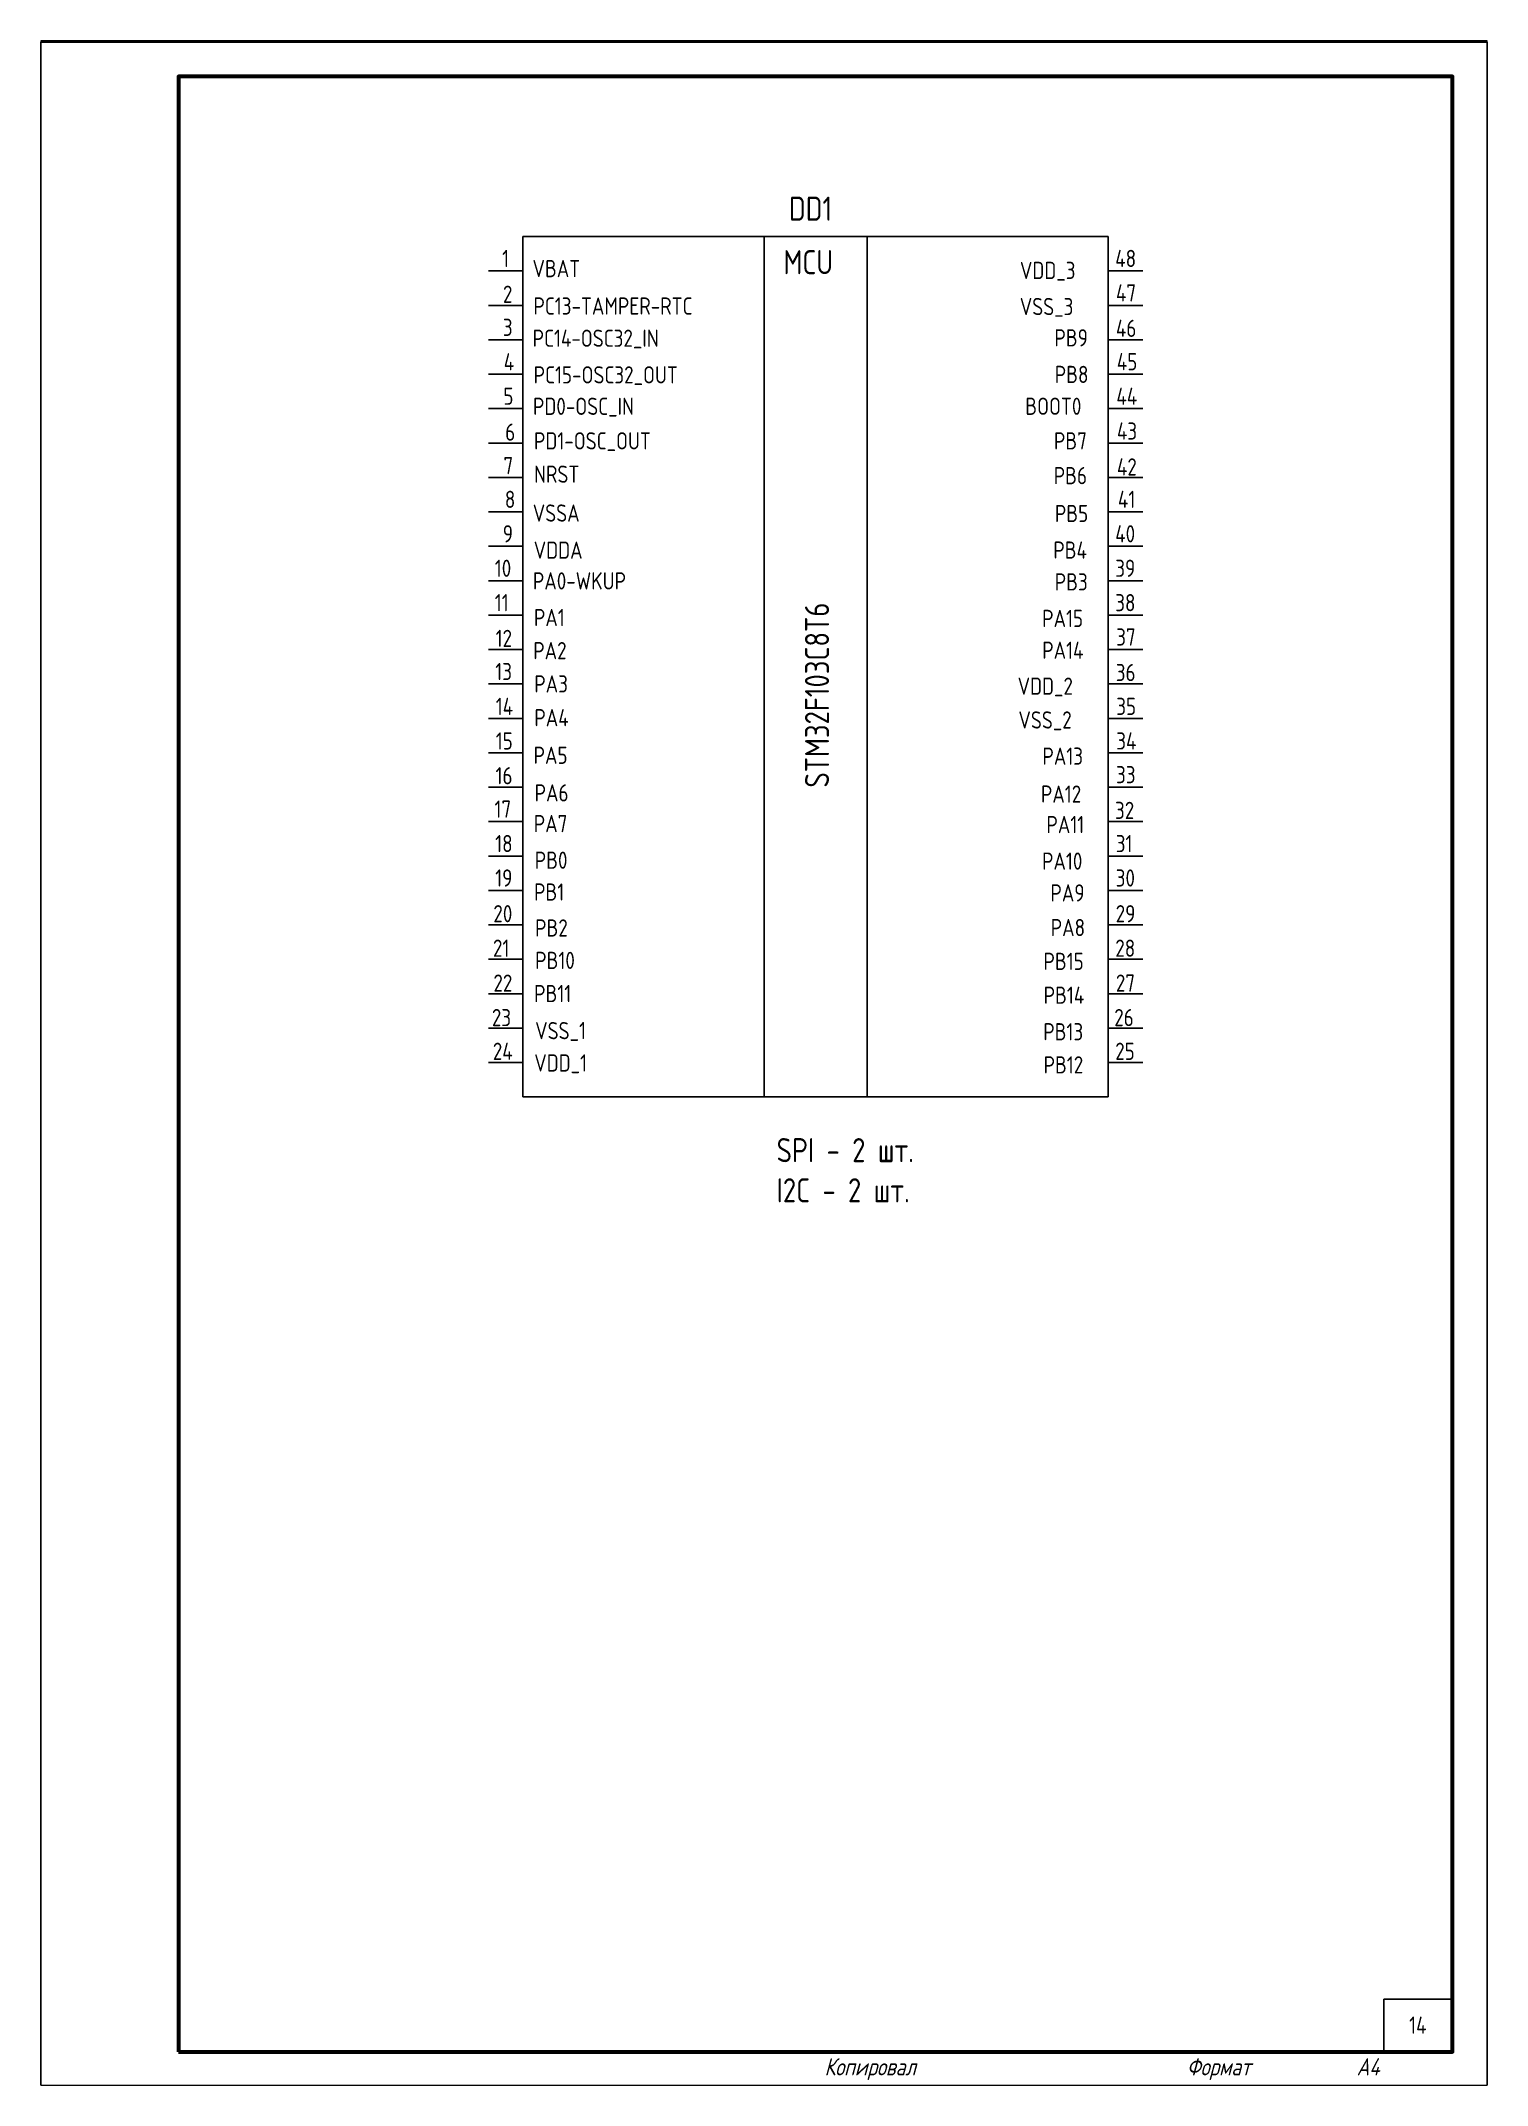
# Paper-space layout '14' of a CAD drawing. Header units: millimetres. Extents: x 0 to 210, y 0 to 297.
# The model-space entities are those that its viewports show. They can reach past a viewport. Long polylines and large blocks are cut down to what shows.
import ezdxf

# ---------------------------------------------------------------- set-up
doc = ezdxf.new("R2010")
doc.units = ezdxf.units.MM
doc.header["$LTSCALE"] = 0.2
doc.styles.add('ГОСТ 2.304', font='CS_Gost2304.shx')

msp = doc.modelspace()

# ---------------------------------------------------------------- linework, layer by layer
at = {"linetype": 'Continuous', "lineweight": 60}
msp.add_line((2750, 292.02), (2750, 172.02), dxfattribs=at)
for p, q in [((2800, 268.77), (2800, 143.77)), ((2800, 268.77), (2835, 268.77)), ((2850, 268.77), (2835, 268.77)), ((2835, 268.77), (2835, 143.77)), ((2850, 268.77), (2850, 143.77)), ((2850, 268.77), (2885, 268.77)), ((2885, 268.77), (2885, 143.77)), ((2800, 263.77), (2795, 263.77)), ((2885, 263.77), (2890, 263.77)), ((2800, 258.77), (2795, 258.77)), ((2885, 258.77), (2890, 258.77)), ((2800, 253.77), (2795, 253.77)), ((2885, 253.77), (2890, 253.77)), ((2800, 248.77), (2795, 248.77)), ((2885, 248.77), (2890, 248.77)), ((2800, 243.77), (2795, 243.77)), ((2885, 243.77), (2890, 243.77)), ((2800, 238.77), (2795, 238.77)), ((2885, 238.77), (2890, 238.77)), ((2800, 233.77), (2795, 233.77)), ((2885, 233.77), (2890, 233.77)), ((2800, 228.77), (2795, 228.77)), ((2885, 228.77), (2890, 228.77)), ((2800, 223.77), (2795, 223.77)), ((2885, 223.77), (2890, 223.77)), ((2800, 218.77), (2795, 218.77)), ((2885, 218.77), (2890, 218.77)), ((2800, 213.77), (2795, 213.77)), ((2885, 213.77), (2890, 213.77)), ((2800, 208.77), (2795, 208.77)), ((2885, 208.77), (2890, 208.77)), ((2800, 203.77), (2795, 203.77)), ((2885, 203.77), (2890, 203.77)), ((2800, 198.77), (2795, 198.77)), ((2885, 198.77), (2890, 198.77)), ((2800, 193.77), (2795, 193.77)), ((2885, 193.77), (2890, 193.77)), ((2800, 188.77), (2795, 188.77)), ((2800, 183.77), (2800, 188.77)), ((2885, 188.77), (2890, 188.77)), ((2800, 183.77), (2795, 183.77)), ((2885, 183.77), (2890, 183.77)), ((2800, 178.77), (2795, 178.77)), ((2885, 178.77), (2890, 178.77)), ((2800, 173.77), (2795, 173.77)), ((2885, 173.77), (2890, 173.77)), ((2800, 168.77), (2795, 168.77)), ((2885, 168.77), (2890, 168.77)), ((2800, 163.77), (2795, 163.77)), ((2885, 163.77), (2890, 163.77)), ((2800, 158.77), (2795, 158.77)), ((2885, 158.77), (2890, 158.77)), ((2800, 153.77), (2795, 153.77)), ((2885, 153.77), (2890, 153.77)), ((2800, 148.77), (2795, 148.77)), ((2800, 143.77), (2800, 148.77)), ((2885, 148.77), (2890, 148.77)), ((2885, 143.77), (2800, 143.77))]:
    msp.add_line(p, q)
at = {"linetype": 'Continuous', "lineweight": 25}
for points in [[(2520, 0.02), (2730, 0.02), (2730, 297.02), (2520, 297.02), (2520, 0.02)], [(2730, 0.02), (2940, 0.02), (2940, 297.02), (2730, 297.02), (2730, 0.02)], [(2940, 0.02), (3150, 0.02), (3150, 297.02), (2940, 297.02), (2940, 0.02)]]:
    msp.add_lwpolyline(points, dxfattribs=at)
at = {"linetype": 'Continuous', "lineweight": 60}
msp.add_lwpolyline([(2750, 5.02), (2935, 5.02), (2935, 292.02), (2750, 292.02), (2750, 5.02)], dxfattribs=at)
msp.add_lwpolyline([(2925, 12.67), (2935, 12.67), (2935, 5.17), (2925, 5.17)], close=True)
at = {"linetype": 'Continuous', "lineweight": 50, "ltscale": 0.5, "flags": 128}
msp.add_lwpolyline([(2750, 5.02), (2935, 5.02)], dxfattribs=at)

# ---------------------------------------------------------------- texts
at = {"style": 'ГОСТ 2.304'}
for s, height, p in [('DD1', 3.5, (2838.63, 271.07)), ('1', 2.5, (2796.98, 264.34)), ('VBAT', 2.5, (2801.38, 262.87)), ('MCU', 3.5, (2837.82, 263.3)), ('VDD_3', 2.5, (2872.16, 262.6)), ('48', 2.5, (2886, 264.34)), ('2', 2.5, (2797.09, 259.14)), ('47', 2.5, (2886.11, 259.33)), ('PC13-TAMPER-RTC', 2.5, (2801.52, 257.43)), ('VSS_3', 2.5, (2872.14, 257.35)), ('3', 2.5, (2797.08, 254.33)), ('46', 2.5, (2886.1, 254.19)), ('PC14-OSC32_IN', 2.5, (2801.4, 252.75)), ('PB9', 2.5, (2877.17, 252.81)), ('4', 2.5, (2797.21, 249.33)), ('PC15-OSC32_OUT', 2.5, (2801.55, 247.43)), ('PB8', 2.5, (2877.22, 247.49)), ('45', 2.5, (2886.23, 249.34)), ('5', 2.5, (2797.16, 244.33)), ('44', 2.5, (2886.17, 244.33)), ('PD0-OSC_IN', 2.5, (2801.45, 242.86)), ('BOOT0', 2.5, (2872.94, 242.87)), ('6', 2.5, (2797.42, 239.11)), ('43', 2.5, (2886.25, 239.26)), ('PD1-OSC_OUT', 2.5, (2801.6, 237.84)), ('PB7', 2.5, (2877.1, 237.84)), ('7', 2.5, (2797.17, 234.24)), ('NRST', 2.5, (2801.61, 233)), ('PB6', 2.5, (2877.07, 232.79)), ('42', 2.5, (2886.25, 234.05)), ('8', 2.5, (2797.37, 229.34)), ('41', 2.5, (2886.39, 229.34)), ('VSSA', 2.5, (2801.42, 227.35)), ('PB5', 2.5, (2877.24, 227.29)), ('9', 2.5, (2797.07, 224.34)), ('40', 2.5, (2886, 224.34)), ('VDDA', 2.5, (2801.56, 221.96)), ('PB4', 2.5, (2877.01, 221.97)), ('10', 2.5, (2795.91, 219.33)), ('PA0-WKUP', 2.5, (2801.44, 217.49)), ('PB3', 2.5, (2877.22, 217.35)), ('39', 2.5, (2886.01, 219.33)), ('11', 2.5, (2795.9, 214.33)), ('38', 2.5, (2886, 214.33)), ('PA1', 2.5, (2801.59, 212.17)), ('PA15', 2.5, (2875.39, 212.04)), ('12', 2.5, (2796.03, 209.14)), ('37', 2.5, (2886.14, 209.34)), ('PA2', 2.5, (2801.49, 207.36)), ('PA14', 2.5, (2875.4, 207.42)), ('13', 2.5, (2795.98, 204.33)), ('PA3', 2.5, (2801.64, 202.53)), ('36', 2.5, (2886.08, 204.18)), ('VDD_2', 2.5, (2871.83, 202.2)), ('14', 2.5, (2796.05, 199.26)), ('PA4', 2.5, (2801.65, 197.62)), ('VSS_2', 2.5, (2871.94, 197.29)), ('35', 2.5, (2886.15, 199.26)), ('15', 2.5, (2796.05, 194.24)), ('34', 2.5, (2886.15, 194.24)), ('PA5', 2.5, (2801.54, 192.16)), ('PA13', 2.5, (2875.43, 192.03)), ('16', 2.5, (2796.02, 189.19)), ('33', 2.5, (2886.12, 189.34)), ('PA6', 2.5, (2801.69, 186.7)), ('PA12', 2.5, (2875.21, 186.52)), ('17', 2.5, (2795.87, 184.34)), ('PA7', 2.5, (2801.57, 182.23)), ('PA11', 2.5, (2876.01, 182.09)), ('32', 2.5, (2885.97, 184.15)), ('18', 2.5, (2795.97, 179.33)), ('31', 2.5, (2886.08, 179.33)), ('PB0', 2.5, (2801.71, 176.91)), ('PA10', 2.5, (2875.37, 176.78)), ('19', 2.5, (2795.97, 174.33)), ('30', 2.5, (2886.07, 174.33)), ('PB1', 2.5, (2801.61, 172.29)), ('PA9', 2.5, (2876.59, 172.16)), ('20', 2.5, (2795.7, 169.14)), ('PB2', 2.5, (2801.76, 167.07)), ('PA8', 2.5, (2876.63, 167.13)), ('29', 2.5, (2886.07, 169.14)), ('21', 2.5, (2795.64, 164.13)), ('28', 2.5, (2886.01, 164.13)), ('PB10', 2.5, (2801.77, 162.36)), ('PB15', 2.5, (2875.58, 162.22)), ('22', 2.5, (2795.71, 159.06)), ('27', 2.5, (2886.09, 159.06)), ('PB11', 2.5, (2801.62, 157.54)), ('PB14', 2.5, (2875.61, 157.3)), ('23', 2.5, (2795.48, 154.05)), ('VSS_1', 2.5, (2801.77, 152.15)), ('PB13', 2.5, (2875.55, 151.99)), ('26', 2.5, (2885.86, 154.05)), ('24', 2.5, (2795.62, 149.15)), ('25', 2.5, (2886, 149.15)), ('VDD_1', 2.5, (2801.64, 147.46)), ('PB12', 2.5, (2875.6, 147.18))]:
    msp.add_text(s, height=height, dxfattribs=at).set_placement(p)
msp.add_text('STM32F103C8T6', height=3.5, rotation=90, dxfattribs=at).set_placement((2844.45, 188.71))
at = {"insert": (2836.83, 137.79), "char_height": 3.5, "attachment_point": 1, "style": 'ГОСТ 2.304'}
msp.add_mtext_dynamic_manual_height_columns('{\\C0;SPI - 2 шт.\\PI2C - 2 шт.\\H2.1947x; }', width=37.8131, gutter_width=500, heights=[0], dxfattribs=at)
at = {"char_height": 2.5, "attachment_point": 4, "style": 'ГОСТ 2.304'}
for s, insert, width in [('\\pi3.6875;14', (2925, 8.92), 10), ('{\\Q15;Копировал}', (2843.79, 2.52), 41.2143), ('{\\Q15;Формат            А4}', (2896.39, 2.52), 38.6068)]:
    msp.add_mtext(s, dxfattribs=dict(at, insert=insert, width=width))

psp = doc.layouts.new('14')

# ---------------------------------------------------------------- viewports
at = {"layer": '0'}
psp.add_viewport(center=(105, 148.5), size=(210, 297), view_center_point=(2835, 148.7), view_height=297, dxfattribs=at)

doc.saveas('drawing.dxf')
